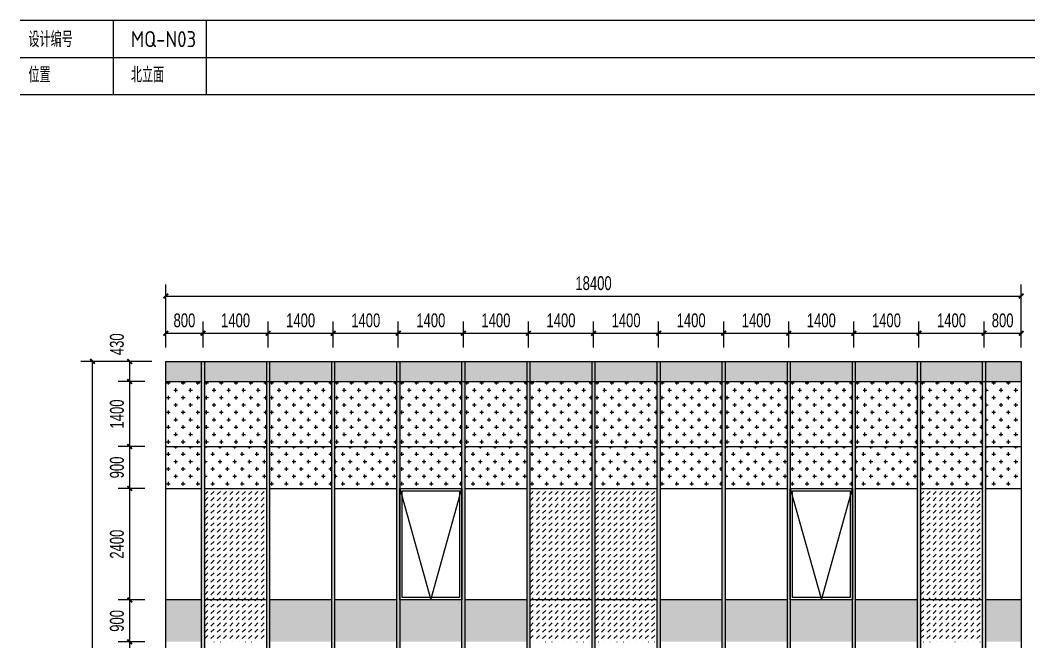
# Model space of a CAD drawing. Extents: x -3 to 440502, y -49243 to 59402.
# Drawn here: x 51409 to 73106, y 14930 to 28300 of the extents above; entities that cross this region are included whole.
import ezdxf

# ---------------------------------------------------------------- set-up
doc = ezdxf.new("R2010")
doc.units = 0
doc.header["$LTSCALE"] = 1000
doc.header["$MEASUREMENT"] = 0
doc.linetypes.add('ACAD_ISO05W100', pattern=[34, 24, -3, 0.5, -3, 0.5, -3])
for name, color, linetype in [('01-标注_尺寸', 124, 'Continuous'), ('02-TEXT_标注', 130, 'Continuous'), ('05-填充_156', 156, 'Continuous'), ('05-填充_18', 18, 'Continuous'), ('05-填充_天正', 26, 'Continuous'), ('A-0-图名图例', 2, 'Continuous'), ('A-C_窗', 140, 'Continuous'), ('D_铝板', 181, 'Continuous'), ('E-立面', 255, 'Continuous')]:
    doc.layers.add(name, color=color, linetype=linetype)
doc.styles.add('_TCH_DIM_T3', font='ros.shx', dxfattribs={"width": 0.705882, "bigfont": 'jd.shx'})
doc.styles.get("Standard").update_dxf_attribs({"font": 'gbenor.shx', "bigfont": 'gbcbig.shx'})
doc.dimstyles.new('_TCH_ARCH&&100', dxfattribs={"dimtxt": 297.5, "dimasz": 100, "dimexe": 250, "dimexo": 300, "dimgap": 126.25, "dimtad": 1, "dimdec": 0, "dimzin": 0, "dimdsep": 46, "dimtxsty": '_TCH_DIM_T3', "dimblk": 'ARCHTICK', "dimcen": 0.09, "dimclrt": 7, "dimazin": 2, "dimtfac": 1, "dimtdec": 0, "dimtix": 1, "dimtmove": 2, "dimatfit": 3, "dimfxl": 0, "dimtolj": 1, "dimtzin": 0, "dimarcsym": 0})
pattern_1 = [(0, (-473604.04, -38342.68), (158.75, 158.75), [79.375, -238.125]), (90, (-473564.35, -38382.37), (-158.75, 158.75), [79.375, -238.125])]
pattern_2 = [(0, (-470804.04, -38342.68), (158.75, 158.75), [79.375, -238.125]), (90, (-470764.35, -38382.37), (-158.75, 158.75), [79.375, -238.125])]
pattern_3 = [(0, (-468004.04, -38342.68), (158.75, 158.75), [79.375, -238.125]), (90, (-467964.35, -38382.37), (-158.75, 158.75), [79.375, -238.125])]
pattern_4 = [(0, (-465204.04, -38342.68), (158.75, 158.75), [79.375, -238.125]), (90, (-465164.35, -38382.37), (-158.75, 158.75), [79.375, -238.125])]
pattern_5 = [(0, (-462404.04, -38342.68), (158.75, 158.75), [79.375, -238.125]), (90, (-462364.35, -38382.37), (-158.75, 158.75), [79.375, -238.125])]
pattern_6 = [(0, (-459604.04, -38342.68), (158.75, 158.75), [79.375, -238.125]), (90, (-459564.35, -38382.37), (-158.75, 158.75), [79.375, -238.125])]
pattern_7 = [(0, (-473604.04, -37442.68), (158.75, 158.75), [79.375, -238.125]), (90, (-473564.35, -37482.37), (-158.75, 158.75), [79.375, -238.125])]

# ---------------------------------------------------------------- blocks, each defined once
blk = doc.blocks.new('*U29')
for p, q in [((0, 1600), (25191, 1600)), ((0, 800), (25191, 800)), ((0, 0), (25191, 0))]:
    blk.add_line(p, q)
for points in [[(2000, 1600), (2000, 0)], [(4000, 1600), (4000, 0)]]:
    blk.add_lwpolyline(points)
for s, p in [('设计编号', (176, 1020)), ('位置', (176, 258))]:
    blk.add_text(s, height=332.8).set_placement(p)
blk = doc.blocks.new('A$C2DDF4F07')
at = {"layer": 'A-C_窗'}
for points in [[(0, 2400), (1340, 2400), (1340, 0), (0, 0)], [(50, 2350), (1290, 2350), (1290, 50), (50, 50)]]:
    blk.add_lwpolyline(points, close=True, dxfattribs=at)
blk.add_lwpolyline([(0, 2400), (670, 0), (1340, 2400)], dxfattribs=at)
blk = doc.blocks.new('*U25')
at = {"layer": '05-填充_18'}
h = blk.add_hatch(color=256, dxfattribs=at)
h.dxf.hatch_style = 1
h.paths.add_polyline_path([(60, -15050), (0, -15050), (0, 310), (60, 310)])
blk.add_lwpolyline([(60, -15050), (0, -15050), (0, 310), (60, 310)], close=True)
blk = doc.blocks.new('_ArchTick')
at = {"color": 0, "linetype": 'ByBlock', "const_width": 0.4}
blk.add_lwpolyline([(-0.5, -0.5), (0.5, 0.5)], dxfattribs=at)
blk = doc.blocks.new('*D283')
at = {"layer": '01-标注_尺寸', "color": 0, "lineweight": -2, "transparency": 16777216}
for p, q in [((54242, 20960), (52715, 20960)), ((52965, 5600), (52965, 20960)), ((54242, 5600), (52715, 5600))]:
    blk.add_line(p, q, dxfattribs=at)
at = {"layer": 'Defpoints', "color": 0, "transparency": 16777216}
for p in [(52965, 20960), (54542, 20960), (54542, 5600)]:
    blk.add_point(p, dxfattribs=at)
at = {"layer": '01-标注_尺寸', "color": 0, "lineweight": -2, "transparency": 16777216, "xscale": 100, "yscale": 100, "zscale": 100}
for p, rotation in [((52965, 20960), 90), ((52965, 5600), 270)]:
    blk.add_blockref('_ArchTick', p, dxfattribs=dict(at, rotation=rotation))
at = {"layer": '01-标注_尺寸', "color": 7, "transparency": 16777216, "insert": (52690, 13280), "char_height": 297.5, "attachment_point": 5, "rotation": 90, "style": '_TCH_DIM_T3'}
blk.add_mtext('\\A1;15360', dxfattribs=at)
blk = doc.blocks.new('*D290')
at = {"layer": '01-标注_尺寸', "color": 0, "lineweight": -2, "transparency": 16777216}
for p, q in [((54087, 14930), (53515, 14930)), ((53765, 14030), (53765, 14930)), ((54087, 14030), (53515, 14030))]:
    blk.add_line(p, q, dxfattribs=at)
at = {"layer": 'Defpoints', "color": 0, "transparency": 16777216}
for p in [(53765, 14930), (54387, 14930), (54387, 14030)]:
    blk.add_point(p, dxfattribs=at)
at = {"layer": '01-标注_尺寸', "color": 0, "lineweight": -2, "transparency": 16777216, "xscale": 100, "yscale": 100, "zscale": 100}
for p, rotation in [((53765, 14930), 90), ((53765, 14030), 270)]:
    blk.add_blockref('_ArchTick', p, dxfattribs=dict(at, rotation=rotation))
at = {"layer": '01-标注_尺寸', "color": 7, "transparency": 16777216, "insert": (53490, 14480), "char_height": 297.5, "attachment_point": 5, "rotation": 90, "style": '_TCH_DIM_T3'}
blk.add_mtext('\\A1;900', dxfattribs=at)
blk = doc.blocks.new('*D291')
at = {"layer": '01-标注_尺寸', "color": 0, "lineweight": -2, "transparency": 16777216}
for p, q in [((54087, 15830), (53515, 15830)), ((53765, 14930), (53765, 15830)), ((54087, 14930), (53515, 14930))]:
    blk.add_line(p, q, dxfattribs=at)
at = {"layer": 'Defpoints', "color": 0, "transparency": 16777216}
for p in [(53765, 15830), (54387, 15830), (54387, 14930)]:
    blk.add_point(p, dxfattribs=at)
at = {"layer": '01-标注_尺寸', "color": 0, "lineweight": -2, "transparency": 16777216, "xscale": 100, "yscale": 100, "zscale": 100}
for p, rotation in [((53765, 15830), 90), ((53765, 14930), 270)]:
    blk.add_blockref('_ArchTick', p, dxfattribs=dict(at, rotation=rotation))
at = {"layer": '01-标注_尺寸', "color": 7, "transparency": 16777216, "insert": (53490, 15380), "char_height": 297.5, "attachment_point": 5, "rotation": 90, "style": '_TCH_DIM_T3'}
blk.add_mtext('\\A1;900', dxfattribs=at)
blk = doc.blocks.new('*D292')
at = {"layer": '01-标注_尺寸', "color": 0, "lineweight": -2, "transparency": 16777216}
for p, q in [((54087, 18230), (53515, 18230)), ((53765, 15830), (53765, 18230)), ((54087, 15830), (53515, 15830))]:
    blk.add_line(p, q, dxfattribs=at)
at = {"layer": 'Defpoints', "color": 0, "transparency": 16777216}
for p in [(53765, 18230), (54387, 18230), (54387, 15830)]:
    blk.add_point(p, dxfattribs=at)
at = {"layer": '01-标注_尺寸', "color": 0, "lineweight": -2, "transparency": 16777216, "xscale": 100, "yscale": 100, "zscale": 100}
for p, rotation in [((53765, 18230), 90), ((53765, 15830), 270)]:
    blk.add_blockref('_ArchTick', p, dxfattribs=dict(at, rotation=rotation))
at = {"layer": '01-标注_尺寸', "color": 7, "transparency": 16777216, "insert": (53490, 17030), "char_height": 297.5, "attachment_point": 5, "rotation": 90, "style": '_TCH_DIM_T3'}
blk.add_mtext('\\A1;2400', dxfattribs=at)
blk = doc.blocks.new('*D293')
at = {"layer": '01-标注_尺寸', "color": 0, "lineweight": -2, "transparency": 16777216}
for p, q in [((54087, 19130), (53515, 19130)), ((53765, 18230), (53765, 19130)), ((54087, 18230), (53515, 18230))]:
    blk.add_line(p, q, dxfattribs=at)
at = {"layer": 'Defpoints', "color": 0, "transparency": 16777216}
for p in [(53765, 19130), (54387, 19130), (54387, 18230)]:
    blk.add_point(p, dxfattribs=at)
at = {"layer": '01-标注_尺寸', "color": 0, "lineweight": -2, "transparency": 16777216, "xscale": 100, "yscale": 100, "zscale": 100}
for p, rotation in [((53765, 19130), 90), ((53765, 18230), 270)]:
    blk.add_blockref('_ArchTick', p, dxfattribs=dict(at, rotation=rotation))
at = {"layer": '01-标注_尺寸', "color": 7, "transparency": 16777216, "insert": (53490, 18680), "char_height": 297.5, "attachment_point": 5, "rotation": 90, "style": '_TCH_DIM_T3'}
blk.add_mtext('\\A1;900', dxfattribs=at)
blk = doc.blocks.new('*D294')
at = {"layer": '01-标注_尺寸', "color": 0, "lineweight": -2, "transparency": 16777216}
for p, q in [((54087, 20530), (53515, 20530)), ((53765, 19130), (53765, 20530)), ((54087, 19130), (53515, 19130))]:
    blk.add_line(p, q, dxfattribs=at)
at = {"layer": 'Defpoints', "color": 0, "transparency": 16777216}
for p in [(53765, 20530), (54387, 20530), (54387, 19130)]:
    blk.add_point(p, dxfattribs=at)
at = {"layer": '01-标注_尺寸', "color": 0, "lineweight": -2, "transparency": 16777216, "xscale": 100, "yscale": 100, "zscale": 100}
for p, rotation in [((53765, 20530), 90), ((53765, 19130), 270)]:
    blk.add_blockref('_ArchTick', p, dxfattribs=dict(at, rotation=rotation))
at = {"layer": '01-标注_尺寸', "color": 7, "transparency": 16777216, "insert": (53490, 19830), "char_height": 297.5, "attachment_point": 5, "rotation": 90, "style": '_TCH_DIM_T3'}
blk.add_mtext('\\A1;1400', dxfattribs=at)
blk = doc.blocks.new('*D295')
at = {"layer": '01-标注_尺寸', "color": 0, "lineweight": -2, "transparency": 16777216}
for p, q in [((54087, 20960), (53515, 20960)), ((53765, 20530), (53765, 20960)), ((54087, 20530), (53515, 20530))]:
    blk.add_line(p, q, dxfattribs=at)
at = {"layer": 'Defpoints', "color": 0, "transparency": 16777216}
for p in [(53765, 20960), (54387, 20960), (54387, 20530)]:
    blk.add_point(p, dxfattribs=at)
at = {"layer": '01-标注_尺寸', "color": 0, "lineweight": -2, "transparency": 16777216, "xscale": 100, "yscale": 100, "zscale": 100}
for p, rotation in [((53765, 20960), 90), ((53765, 20530), 270)]:
    blk.add_blockref('_ArchTick', p, dxfattribs=dict(at, rotation=rotation))
at = {"layer": '01-标注_尺寸', "color": 7, "transparency": 16777216, "insert": (53490, 21330), "char_height": 297.5, "attachment_point": 5, "rotation": 90, "style": '_TCH_DIM_T3'}
blk.add_mtext('\\A1;430', dxfattribs=at)
blk = doc.blocks.new('*D296')
at = {"layer": '01-标注_尺寸', "color": 0, "lineweight": -2, "transparency": 16777216}
for p, q in [((54542, 21528), (54542, 22617)), ((72942, 21528), (72942, 22617)), ((54542, 22367), (72942, 22367))]:
    blk.add_line(p, q, dxfattribs=at)
at = {"layer": 'Defpoints', "color": 0, "transparency": 16777216}
for p in [(72942, 22367), (54542, 21228), (72942, 21228)]:
    blk.add_point(p, dxfattribs=at)
at = {"layer": '01-标注_尺寸', "color": 0, "lineweight": -2, "transparency": 16777216, "xscale": 100, "yscale": 100, "zscale": 100, "rotation": 180}
blk.add_blockref('_ArchTick', (54542, 22367), dxfattribs=at)
at = {"layer": '01-标注_尺寸', "color": 0, "lineweight": -2, "transparency": 16777216, "xscale": 100, "yscale": 100, "zscale": 100}
blk.add_blockref('_ArchTick', (72942, 22367), dxfattribs=at)
at = {"layer": '01-标注_尺寸', "color": 7, "transparency": 16777216, "insert": (63742, 22642), "char_height": 297.5, "attachment_point": 5, "style": '_TCH_DIM_T3'}
blk.add_mtext('\\A1;18400', dxfattribs=at)
blk = doc.blocks.new('*D302')
at = {"layer": '01-标注_尺寸', "color": 0, "lineweight": -2, "transparency": 16777216}
for p, q in [((54542, 21260), (54542, 21817)), ((55342, 21260), (55342, 21817)), ((54542, 21567), (55342, 21567))]:
    blk.add_line(p, q, dxfattribs=at)
at = {"layer": 'Defpoints', "color": 0, "transparency": 16777216}
for p in [(55342, 21567), (54542, 20960), (55342, 20960)]:
    blk.add_point(p, dxfattribs=at)
at = {"layer": '01-标注_尺寸', "color": 0, "lineweight": -2, "transparency": 16777216, "xscale": 100, "yscale": 100, "zscale": 100, "rotation": 180}
blk.add_blockref('_ArchTick', (54542, 21567), dxfattribs=at)
at = {"layer": '01-标注_尺寸', "color": 0, "lineweight": -2, "transparency": 16777216, "xscale": 100, "yscale": 100, "zscale": 100}
blk.add_blockref('_ArchTick', (55342, 21567), dxfattribs=at)
at = {"layer": '01-标注_尺寸', "color": 7, "transparency": 16777216, "insert": (54942, 21842), "char_height": 297.5, "attachment_point": 5, "style": '_TCH_DIM_T3'}
blk.add_mtext('\\A1;800', dxfattribs=at)
blk = doc.blocks.new('*D303')
at = {"layer": '01-标注_尺寸', "color": 0, "lineweight": -2, "transparency": 16777216}
for p, q in [((55342, 21260), (55342, 21817)), ((56742, 21260), (56742, 21817)), ((55342, 21567), (56742, 21567))]:
    blk.add_line(p, q, dxfattribs=at)
at = {"layer": 'Defpoints', "color": 0, "transparency": 16777216}
for p in [(56742, 21567), (55342, 20960), (56742, 20960)]:
    blk.add_point(p, dxfattribs=at)
at = {"layer": '01-标注_尺寸', "color": 0, "lineweight": -2, "transparency": 16777216, "xscale": 100, "yscale": 100, "zscale": 100, "rotation": 180}
blk.add_blockref('_ArchTick', (55342, 21567), dxfattribs=at)
at = {"layer": '01-标注_尺寸', "color": 0, "lineweight": -2, "transparency": 16777216, "xscale": 100, "yscale": 100, "zscale": 100}
blk.add_blockref('_ArchTick', (56742, 21567), dxfattribs=at)
at = {"layer": '01-标注_尺寸', "color": 7, "transparency": 16777216, "insert": (56042, 21842), "char_height": 297.5, "attachment_point": 5, "style": '_TCH_DIM_T3'}
blk.add_mtext('\\A1;1400', dxfattribs=at)
blk = doc.blocks.new('*D304')
at = {"layer": '01-标注_尺寸', "color": 0, "lineweight": -2, "transparency": 16777216}
for p, q in [((56742, 21260), (56742, 21817)), ((58142, 21260), (58142, 21817)), ((56742, 21567), (58142, 21567))]:
    blk.add_line(p, q, dxfattribs=at)
at = {"layer": 'Defpoints', "color": 0, "transparency": 16777216}
for p in [(58142, 21567), (56742, 20960), (58142, 20960)]:
    blk.add_point(p, dxfattribs=at)
at = {"layer": '01-标注_尺寸', "color": 0, "lineweight": -2, "transparency": 16777216, "xscale": 100, "yscale": 100, "zscale": 100, "rotation": 180}
blk.add_blockref('_ArchTick', (56742, 21567), dxfattribs=at)
at = {"layer": '01-标注_尺寸', "color": 0, "lineweight": -2, "transparency": 16777216, "xscale": 100, "yscale": 100, "zscale": 100}
blk.add_blockref('_ArchTick', (58142, 21567), dxfattribs=at)
at = {"layer": '01-标注_尺寸', "color": 7, "transparency": 16777216, "insert": (57442, 21842), "char_height": 297.5, "attachment_point": 5, "style": '_TCH_DIM_T3'}
blk.add_mtext('\\A1;1400', dxfattribs=at)
blk = doc.blocks.new('*D305')
at = {"layer": '01-标注_尺寸', "color": 0, "lineweight": -2, "transparency": 16777216}
for p, q in [((58142, 21260), (58142, 21817)), ((59542, 21260), (59542, 21817)), ((58142, 21567), (59542, 21567))]:
    blk.add_line(p, q, dxfattribs=at)
at = {"layer": 'Defpoints', "color": 0, "transparency": 16777216}
for p in [(59542, 21567), (58142, 20960), (59542, 20960)]:
    blk.add_point(p, dxfattribs=at)
at = {"layer": '01-标注_尺寸', "color": 0, "lineweight": -2, "transparency": 16777216, "xscale": 100, "yscale": 100, "zscale": 100, "rotation": 180}
blk.add_blockref('_ArchTick', (58142, 21567), dxfattribs=at)
at = {"layer": '01-标注_尺寸', "color": 0, "lineweight": -2, "transparency": 16777216, "xscale": 100, "yscale": 100, "zscale": 100}
blk.add_blockref('_ArchTick', (59542, 21567), dxfattribs=at)
at = {"layer": '01-标注_尺寸', "color": 7, "transparency": 16777216, "insert": (58842, 21842), "char_height": 297.5, "attachment_point": 5, "style": '_TCH_DIM_T3'}
blk.add_mtext('\\A1;1400', dxfattribs=at)
blk = doc.blocks.new('*D306')
at = {"layer": '01-标注_尺寸', "color": 0, "lineweight": -2, "transparency": 16777216}
for p, q in [((59542, 21260), (59542, 21817)), ((60942, 21260), (60942, 21817)), ((59542, 21567), (60942, 21567))]:
    blk.add_line(p, q, dxfattribs=at)
at = {"layer": 'Defpoints', "color": 0, "transparency": 16777216}
for p in [(60942, 21567), (59542, 20960), (60942, 20960)]:
    blk.add_point(p, dxfattribs=at)
at = {"layer": '01-标注_尺寸', "color": 0, "lineweight": -2, "transparency": 16777216, "xscale": 100, "yscale": 100, "zscale": 100, "rotation": 180}
blk.add_blockref('_ArchTick', (59542, 21567), dxfattribs=at)
at = {"layer": '01-标注_尺寸', "color": 0, "lineweight": -2, "transparency": 16777216, "xscale": 100, "yscale": 100, "zscale": 100}
blk.add_blockref('_ArchTick', (60942, 21567), dxfattribs=at)
at = {"layer": '01-标注_尺寸', "color": 7, "transparency": 16777216, "insert": (60242, 21842), "char_height": 297.5, "attachment_point": 5, "style": '_TCH_DIM_T3'}
blk.add_mtext('\\A1;1400', dxfattribs=at)
blk = doc.blocks.new('*D307')
at = {"layer": '01-标注_尺寸', "color": 0, "lineweight": -2, "transparency": 16777216}
for p, q in [((60942, 21260), (60942, 21817)), ((62342, 21260), (62342, 21817)), ((60942, 21567), (62342, 21567))]:
    blk.add_line(p, q, dxfattribs=at)
at = {"layer": 'Defpoints', "color": 0, "transparency": 16777216}
for p in [(62342, 21567), (60942, 20960), (62342, 20960)]:
    blk.add_point(p, dxfattribs=at)
at = {"layer": '01-标注_尺寸', "color": 0, "lineweight": -2, "transparency": 16777216, "xscale": 100, "yscale": 100, "zscale": 100, "rotation": 180}
blk.add_blockref('_ArchTick', (60942, 21567), dxfattribs=at)
at = {"layer": '01-标注_尺寸', "color": 0, "lineweight": -2, "transparency": 16777216, "xscale": 100, "yscale": 100, "zscale": 100}
blk.add_blockref('_ArchTick', (62342, 21567), dxfattribs=at)
at = {"layer": '01-标注_尺寸', "color": 7, "transparency": 16777216, "insert": (61642, 21842), "char_height": 297.5, "attachment_point": 5, "style": '_TCH_DIM_T3'}
blk.add_mtext('\\A1;1400', dxfattribs=at)
blk = doc.blocks.new('*D308')
at = {"layer": '01-标注_尺寸', "color": 0, "lineweight": -2, "transparency": 16777216}
for p, q in [((62342, 21260), (62342, 21817)), ((63742, 21260), (63742, 21817)), ((62342, 21567), (63742, 21567))]:
    blk.add_line(p, q, dxfattribs=at)
at = {"layer": 'Defpoints', "color": 0, "transparency": 16777216}
for p in [(63742, 21567), (62342, 20960), (63742, 20960)]:
    blk.add_point(p, dxfattribs=at)
at = {"layer": '01-标注_尺寸', "color": 0, "lineweight": -2, "transparency": 16777216, "xscale": 100, "yscale": 100, "zscale": 100, "rotation": 180}
blk.add_blockref('_ArchTick', (62342, 21567), dxfattribs=at)
at = {"layer": '01-标注_尺寸', "color": 0, "lineweight": -2, "transparency": 16777216, "xscale": 100, "yscale": 100, "zscale": 100}
blk.add_blockref('_ArchTick', (63742, 21567), dxfattribs=at)
at = {"layer": '01-标注_尺寸', "color": 7, "transparency": 16777216, "insert": (63042, 21842), "char_height": 297.5, "attachment_point": 5, "style": '_TCH_DIM_T3'}
blk.add_mtext('\\A1;1400', dxfattribs=at)
blk = doc.blocks.new('*D309')
at = {"layer": '01-标注_尺寸', "color": 0, "lineweight": -2, "transparency": 16777216}
for p, q in [((63742, 21260), (63742, 21817)), ((65142, 21260), (65142, 21817)), ((63742, 21567), (65142, 21567))]:
    blk.add_line(p, q, dxfattribs=at)
at = {"layer": 'Defpoints', "color": 0, "transparency": 16777216}
for p in [(65142, 21567), (63742, 20960), (65142, 20960)]:
    blk.add_point(p, dxfattribs=at)
at = {"layer": '01-标注_尺寸', "color": 0, "lineweight": -2, "transparency": 16777216, "xscale": 100, "yscale": 100, "zscale": 100, "rotation": 180}
blk.add_blockref('_ArchTick', (63742, 21567), dxfattribs=at)
at = {"layer": '01-标注_尺寸', "color": 0, "lineweight": -2, "transparency": 16777216, "xscale": 100, "yscale": 100, "zscale": 100}
blk.add_blockref('_ArchTick', (65142, 21567), dxfattribs=at)
at = {"layer": '01-标注_尺寸', "color": 7, "transparency": 16777216, "insert": (64442, 21842), "char_height": 297.5, "attachment_point": 5, "style": '_TCH_DIM_T3'}
blk.add_mtext('\\A1;1400', dxfattribs=at)
blk = doc.blocks.new('*D310')
at = {"layer": '01-标注_尺寸', "color": 0, "lineweight": -2, "transparency": 16777216}
for p, q in [((65142, 21260), (65142, 21817)), ((66542, 21260), (66542, 21817)), ((65142, 21567), (66542, 21567))]:
    blk.add_line(p, q, dxfattribs=at)
at = {"layer": 'Defpoints', "color": 0, "transparency": 16777216}
for p in [(66542, 21567), (65142, 20960), (66542, 20960)]:
    blk.add_point(p, dxfattribs=at)
at = {"layer": '01-标注_尺寸', "color": 0, "lineweight": -2, "transparency": 16777216, "xscale": 100, "yscale": 100, "zscale": 100, "rotation": 180}
blk.add_blockref('_ArchTick', (65142, 21567), dxfattribs=at)
at = {"layer": '01-标注_尺寸', "color": 0, "lineweight": -2, "transparency": 16777216, "xscale": 100, "yscale": 100, "zscale": 100}
blk.add_blockref('_ArchTick', (66542, 21567), dxfattribs=at)
at = {"layer": '01-标注_尺寸', "color": 7, "transparency": 16777216, "insert": (65842, 21842), "char_height": 297.5, "attachment_point": 5, "style": '_TCH_DIM_T3'}
blk.add_mtext('\\A1;1400', dxfattribs=at)
blk = doc.blocks.new('*D311')
at = {"layer": '01-标注_尺寸', "color": 0, "lineweight": -2, "transparency": 16777216}
for p, q in [((66542, 21260), (66542, 21817)), ((67942, 21260), (67942, 21817)), ((66542, 21567), (67942, 21567))]:
    blk.add_line(p, q, dxfattribs=at)
at = {"layer": 'Defpoints', "color": 0, "transparency": 16777216}
for p in [(67942, 21567), (66542, 20960), (67942, 20960)]:
    blk.add_point(p, dxfattribs=at)
at = {"layer": '01-标注_尺寸', "color": 0, "lineweight": -2, "transparency": 16777216, "xscale": 100, "yscale": 100, "zscale": 100, "rotation": 180}
blk.add_blockref('_ArchTick', (66542, 21567), dxfattribs=at)
at = {"layer": '01-标注_尺寸', "color": 0, "lineweight": -2, "transparency": 16777216, "xscale": 100, "yscale": 100, "zscale": 100}
blk.add_blockref('_ArchTick', (67942, 21567), dxfattribs=at)
at = {"layer": '01-标注_尺寸', "color": 7, "transparency": 16777216, "insert": (67242, 21842), "char_height": 297.5, "attachment_point": 5, "style": '_TCH_DIM_T3'}
blk.add_mtext('\\A1;1400', dxfattribs=at)
blk = doc.blocks.new('*D312')
at = {"layer": '01-标注_尺寸', "color": 0, "lineweight": -2, "transparency": 16777216}
for p, q in [((67942, 21260), (67942, 21817)), ((69342, 21260), (69342, 21817)), ((67942, 21567), (69342, 21567))]:
    blk.add_line(p, q, dxfattribs=at)
at = {"layer": 'Defpoints', "color": 0, "transparency": 16777216}
for p in [(69342, 21567), (67942, 20960), (69342, 20960)]:
    blk.add_point(p, dxfattribs=at)
at = {"layer": '01-标注_尺寸', "color": 0, "lineweight": -2, "transparency": 16777216, "xscale": 100, "yscale": 100, "zscale": 100, "rotation": 180}
blk.add_blockref('_ArchTick', (67942, 21567), dxfattribs=at)
at = {"layer": '01-标注_尺寸', "color": 0, "lineweight": -2, "transparency": 16777216, "xscale": 100, "yscale": 100, "zscale": 100}
blk.add_blockref('_ArchTick', (69342, 21567), dxfattribs=at)
at = {"layer": '01-标注_尺寸', "color": 7, "transparency": 16777216, "insert": (68642, 21842), "char_height": 297.5, "attachment_point": 5, "style": '_TCH_DIM_T3'}
blk.add_mtext('\\A1;1400', dxfattribs=at)
blk = doc.blocks.new('*D313')
at = {"layer": '01-标注_尺寸', "color": 0, "lineweight": -2, "transparency": 16777216}
for p, q in [((69342, 21260), (69342, 21817)), ((70742, 21260), (70742, 21817)), ((69342, 21567), (70742, 21567))]:
    blk.add_line(p, q, dxfattribs=at)
at = {"layer": 'Defpoints', "color": 0, "transparency": 16777216}
for p in [(70742, 21567), (69342, 20960), (70742, 20960)]:
    blk.add_point(p, dxfattribs=at)
at = {"layer": '01-标注_尺寸', "color": 0, "lineweight": -2, "transparency": 16777216, "xscale": 100, "yscale": 100, "zscale": 100, "rotation": 180}
blk.add_blockref('_ArchTick', (69342, 21567), dxfattribs=at)
at = {"layer": '01-标注_尺寸', "color": 0, "lineweight": -2, "transparency": 16777216, "xscale": 100, "yscale": 100, "zscale": 100}
blk.add_blockref('_ArchTick', (70742, 21567), dxfattribs=at)
at = {"layer": '01-标注_尺寸', "color": 7, "transparency": 16777216, "insert": (70042, 21842), "char_height": 297.5, "attachment_point": 5, "style": '_TCH_DIM_T3'}
blk.add_mtext('\\A1;1400', dxfattribs=at)
blk = doc.blocks.new('*D314')
at = {"layer": '01-标注_尺寸', "color": 0, "lineweight": -2, "transparency": 16777216}
for p, q in [((70742, 21260), (70742, 21817)), ((72142, 21260), (72142, 21817)), ((70742, 21567), (72142, 21567))]:
    blk.add_line(p, q, dxfattribs=at)
at = {"layer": 'Defpoints', "color": 0, "transparency": 16777216}
for p in [(72142, 21567), (70742, 20960), (72142, 20960)]:
    blk.add_point(p, dxfattribs=at)
at = {"layer": '01-标注_尺寸', "color": 0, "lineweight": -2, "transparency": 16777216, "xscale": 100, "yscale": 100, "zscale": 100, "rotation": 180}
blk.add_blockref('_ArchTick', (70742, 21567), dxfattribs=at)
at = {"layer": '01-标注_尺寸', "color": 0, "lineweight": -2, "transparency": 16777216, "xscale": 100, "yscale": 100, "zscale": 100}
blk.add_blockref('_ArchTick', (72142, 21567), dxfattribs=at)
at = {"layer": '01-标注_尺寸', "color": 7, "transparency": 16777216, "insert": (71442, 21842), "char_height": 297.5, "attachment_point": 5, "style": '_TCH_DIM_T3'}
blk.add_mtext('\\A1;1400', dxfattribs=at)
blk = doc.blocks.new('*D315')
at = {"layer": '01-标注_尺寸', "color": 0, "lineweight": -2, "transparency": 16777216}
for p, q in [((72142, 21260), (72142, 21817)), ((72942, 21260), (72942, 21817)), ((72142, 21567), (72942, 21567))]:
    blk.add_line(p, q, dxfattribs=at)
at = {"layer": 'Defpoints', "color": 0, "transparency": 16777216}
for p in [(72942, 21567), (72142, 20960), (72942, 20960)]:
    blk.add_point(p, dxfattribs=at)
at = {"layer": '01-标注_尺寸', "color": 0, "lineweight": -2, "transparency": 16777216, "xscale": 100, "yscale": 100, "zscale": 100, "rotation": 180}
blk.add_blockref('_ArchTick', (72142, 21567), dxfattribs=at)
at = {"layer": '01-标注_尺寸', "color": 0, "lineweight": -2, "transparency": 16777216, "xscale": 100, "yscale": 100, "zscale": 100}
blk.add_blockref('_ArchTick', (72942, 21567), dxfattribs=at)
at = {"layer": '01-标注_尺寸', "color": 7, "transparency": 16777216, "insert": (72542, 21842), "char_height": 297.5, "attachment_point": 5, "style": '_TCH_DIM_T3'}
blk.add_mtext('\\A1;800', dxfattribs=at)

msp = doc.modelspace()

# ---------------------------------------------------------------- hatches: boundary and pattern name
at = {"layer": '05-填充_156'}
h = msp.add_hatch(dxfattribs=at)
h.set_pattern_fill('CROSS', color=136, scale=100)
h.set_pattern_definition(pattern_7)
h.paths.add_polyline_path([(55312.4, 20530), (54542.4, 20530), (54542.4, 19130), (55312.4, 19130)])
h = msp.add_hatch(dxfattribs=at)
h.set_pattern_fill('CROSS', color=136, scale=100)
h.set_pattern_definition([(0, (-475004.04, -37442.68), (158.75, 158.75), [79.375, -238.125]), (90, (-474964.35, -37482.37), (-158.75, 158.75), [79.375, -238.125])])
h.paths.add_polyline_path([(56712.4, 20530), (55372.4, 20530), (55372.4, 19130), (56712.4, 19130)])
h = msp.add_hatch(dxfattribs=at)
h.set_pattern_fill('CROSS', color=136, scale=100)
h.set_pattern_definition(pattern_7)
h.paths.add_polyline_path([(58112.4, 20530), (56772.4, 20530), (56772.4, 19130), (58112.4, 19130)])
h = msp.add_hatch(dxfattribs=at)
h.set_pattern_fill('CROSS', color=136, scale=100)
h.set_pattern_definition([(0, (-472204.04, -37442.68), (158.75, 158.75), [79.375, -238.125]), (90, (-472164.35, -37482.37), (-158.75, 158.75), [79.375, -238.125])])
h.paths.add_polyline_path([(59512.4, 20530), (58172.4, 20530), (58172.4, 19130), (59512.4, 19130)])
h = msp.add_hatch(dxfattribs=at)
h.set_pattern_fill('CROSS', color=136, scale=100)
h.set_pattern_definition([(0, (-470804.04, -37442.68), (158.75, 158.75), [79.375, -238.125]), (90, (-470764.35, -37482.37), (-158.75, 158.75), [79.375, -238.125])])
h.paths.add_polyline_path([(60912.4, 20530), (59572.4, 20530), (59572.4, 19130), (60912.4, 19130)])
h = msp.add_hatch(dxfattribs=at)
h.set_pattern_fill('CROSS', color=136, scale=100)
h.set_pattern_definition([(0, (-469404.04, -37442.68), (158.75, 158.75), [79.375, -238.125]), (90, (-469364.35, -37482.37), (-158.75, 158.75), [79.375, -238.125])])
h.paths.add_polyline_path([(62312.4, 20530), (60972.4, 20530), (60972.4, 19130), (62312.4, 19130)])
h = msp.add_hatch(dxfattribs=at)
h.set_pattern_fill('CROSS', color=136, scale=100)
h.set_pattern_definition([(0, (-468004.04, -37442.68), (158.75, 158.75), [79.375, -238.125]), (90, (-467964.35, -37482.37), (-158.75, 158.75), [79.375, -238.125])])
h.paths.add_polyline_path([(63712.4, 20530), (62372.4, 20530), (62372.4, 19130), (63712.4, 19130)])
h = msp.add_hatch(dxfattribs=at)
h.set_pattern_fill('CROSS', color=136, scale=100)
h.set_pattern_definition([(0, (-466604.04, -37442.68), (158.75, 158.75), [79.375, -238.125]), (90, (-466564.35, -37482.37), (-158.75, 158.75), [79.375, -238.125])])
h.paths.add_polyline_path([(65112.4, 20530), (63772.4, 20530), (63772.4, 19130), (65112.4, 19130)])
h = msp.add_hatch(dxfattribs=at)
h.set_pattern_fill('CROSS', color=136, scale=100)
h.set_pattern_definition([(0, (-465204.04, -37442.68), (158.75, 158.75), [79.375, -238.125]), (90, (-465164.35, -37482.37), (-158.75, 158.75), [79.375, -238.125])])
h.paths.add_polyline_path([(66512.4, 20530), (65172.4, 20530), (65172.4, 19130), (66512.4, 19130)])
h = msp.add_hatch(dxfattribs=at)
h.set_pattern_fill('CROSS', color=136, scale=100)
h.set_pattern_definition([(0, (-463804.04, -37442.68), (158.75, 158.75), [79.375, -238.125]), (90, (-463764.35, -37482.37), (-158.75, 158.75), [79.375, -238.125])])
h.paths.add_polyline_path([(67912.4, 20530), (66572.4, 20530), (66572.4, 19130), (67912.4, 19130)])
h = msp.add_hatch(dxfattribs=at)
h.set_pattern_fill('CROSS', color=136, scale=100)
h.set_pattern_definition([(0, (-462404.04, -37442.68), (158.75, 158.75), [79.375, -238.125]), (90, (-462364.35, -37482.37), (-158.75, 158.75), [79.375, -238.125])])
h.paths.add_polyline_path([(69312.4, 20530), (67972.4, 20530), (67972.4, 19130), (69312.4, 19130)])
h = msp.add_hatch(dxfattribs=at)
h.set_pattern_fill('CROSS', color=136, scale=100)
h.set_pattern_definition([(0, (-461004.04, -37442.68), (158.75, 158.75), [79.375, -238.125]), (90, (-460964.35, -37482.37), (-158.75, 158.75), [79.375, -238.125])])
h.paths.add_polyline_path([(70712.4, 20530), (69372.4, 20530), (69372.4, 19130), (70712.4, 19130)])
h = msp.add_hatch(dxfattribs=at)
h.set_pattern_fill('CROSS', color=136, scale=100)
h.set_pattern_definition([(0, (-459604.04, -37442.68), (158.75, 158.75), [79.375, -238.125]), (90, (-459564.35, -37482.37), (-158.75, 158.75), [79.375, -238.125])])
h.paths.add_polyline_path([(72112.4, 20530), (70772.4, 20530), (70772.4, 19130), (72112.4, 19130)])
h = msp.add_hatch(dxfattribs=at)
h.set_pattern_fill('CROSS', color=136, scale=100)
h.set_pattern_definition([(0, (-456804.04, -37442.68), (158.75, 158.75), [79.375, -238.125]), (90, (-456764.35, -37482.37), (-158.75, 158.75), [79.375, -238.125])])
h.paths.add_polyline_path([(72942.4, 20530), (72172.4, 20530), (72172.4, 19130), (72942.4, 19130)])
h = msp.add_hatch(dxfattribs=at)
h.set_pattern_fill('CROSS', color=136, scale=100)
h.set_pattern_definition(pattern_1)
h.paths.add_polyline_path([(55312.4, 19130), (54542.4, 19130), (54542.4, 18230), (55312.4, 18230)])
h = msp.add_hatch(dxfattribs=at)
h.set_pattern_fill('CROSS', color=136, scale=100)
h.set_pattern_definition(pattern_1)
h.paths.add_polyline_path([(56712.4, 19130), (55372.4, 19130), (55372.4, 18230), (56712.4, 18230)])
h = msp.add_hatch(dxfattribs=at)
h.set_pattern_fill('CROSS', color=136, scale=100)
h.set_pattern_definition(pattern_1)
h.paths.add_polyline_path([(58112.4, 19130), (56772.4, 19130), (56772.4, 18230), (58112.4, 18230)])
h = msp.add_hatch(dxfattribs=at)
h.set_pattern_fill('CROSS', color=136, scale=100)
h.set_pattern_definition(pattern_2)
h.paths.add_polyline_path([(59512.4, 19130), (58172.4, 19130), (58172.4, 18230), (59512.4, 18230)])
h = msp.add_hatch(dxfattribs=at)
h.set_pattern_fill('CROSS', color=136, scale=100)
h.set_pattern_definition(pattern_2)
h.paths.add_polyline_path([(60912.4, 19130), (59572.4, 19130), (59572.4, 18230), (60912.4, 18230)])
h = msp.add_hatch(dxfattribs=at)
h.set_pattern_fill('CROSS', color=136, scale=100)
h.set_pattern_definition(pattern_3)
h.paths.add_polyline_path([(62312.4, 19130), (60972.4, 19130), (60972.4, 18230), (62312.4, 18230)])
h = msp.add_hatch(dxfattribs=at)
h.set_pattern_fill('CROSS', color=136, scale=100)
h.set_pattern_definition(pattern_3)
h.paths.add_polyline_path([(63712.4, 19130), (62372.4, 19130), (62372.4, 18230), (63712.4, 18230)])
h = msp.add_hatch(dxfattribs=at)
h.set_pattern_fill('CROSS', color=136, scale=100)
h.set_pattern_definition(pattern_4)
h.paths.add_polyline_path([(65112.4, 19130), (63772.4, 19130), (63772.4, 18230), (65112.4, 18230)])
h = msp.add_hatch(dxfattribs=at)
h.set_pattern_fill('CROSS', color=136, scale=100)
h.set_pattern_definition(pattern_4)
h.paths.add_polyline_path([(66512.4, 19130), (65172.4, 19130), (65172.4, 18230), (66512.4, 18230)])
h = msp.add_hatch(dxfattribs=at)
h.set_pattern_fill('CROSS', color=136, scale=100)
h.set_pattern_definition(pattern_5)
h.paths.add_polyline_path([(67912.4, 19130), (66572.4, 19130), (66572.4, 18230), (67912.4, 18230)])
h = msp.add_hatch(dxfattribs=at)
h.set_pattern_fill('CROSS', color=136, scale=100)
h.set_pattern_definition(pattern_5)
h.paths.add_polyline_path([(69312.4, 19130), (67972.4, 19130), (67972.4, 18230), (69312.4, 18230)])
h = msp.add_hatch(dxfattribs=at)
h.set_pattern_fill('CROSS', color=136, scale=100)
h.set_pattern_definition(pattern_6)
h.paths.add_polyline_path([(70712.4, 19130), (69372.4, 19130), (69372.4, 18230), (70712.4, 18230)])
h = msp.add_hatch(dxfattribs=at)
h.set_pattern_fill('CROSS', color=136, scale=100)
h.set_pattern_definition(pattern_6)
h.paths.add_polyline_path([(72112.4, 19130), (70772.4, 19130), (70772.4, 18230), (72112.4, 18230)])
h = msp.add_hatch(dxfattribs=at)
h.set_pattern_fill('CROSS', color=136, scale=100)
h.set_pattern_definition([(0, (-456804.04, -38342.68), (158.75, 158.75), [79.375, -238.125]), (90, (-456764.35, -38382.37), (-158.75, 158.75), [79.375, -238.125])])
h.paths.add_polyline_path([(72942.4, 19130), (72172.4, 19130), (72172.4, 18230), (72942.4, 18230)])
h = msp.add_hatch(dxfattribs=at)
h.set_pattern_fill('DASH', color=256, scale=100, angle=45)
h.set_pattern_definition([(45, (-473604.04, -38342.68), (1e-14, 134.703842), [95.25, -95.25])])
h.paths.add_polyline_path([(56712.4, 18230), (55372.4, 18230), (55372.4, 14930), (56712.4, 14930)])
h = msp.add_hatch(dxfattribs=at)
h.set_pattern_fill('DASH', color=256, scale=100, angle=45)
h.set_pattern_definition([(45, (-466604.04, -38342.68), (1e-14, 134.703842), [95.25, -95.25])])
h.paths.add_polyline_path([(63712.4, 18230), (62372.4, 18230), (62372.4, 14930), (63712.4, 14930)])
h = msp.add_hatch(dxfattribs=at)
h.set_pattern_fill('DASH', color=256, scale=100, angle=45)
h.set_pattern_definition([(45, (-465204.04, -38342.68), (1e-14, 134.703842), [95.25, -95.25])])
h.paths.add_polyline_path([(65112.4, 18230), (63772.4, 18230), (63772.4, 14930), (65112.4, 14930)])
h = msp.add_hatch(dxfattribs=at)
h.set_pattern_fill('DASH', color=256, scale=100, angle=45)
h.set_pattern_definition([(45, (-458204.04, -38342.68), (1e-14, 134.703842), [95.25, -95.25])])
h.paths.add_polyline_path([(72112.4, 18230), (70772.4, 18230), (70772.4, 14930), (72112.4, 14930)])
at = {"layer": '05-填充_18'}
h = msp.add_hatch(color=256, dxfattribs=at)
h.dxf.hatch_style = 1
h.paths.add_polyline_path([(54542.4, 20960), (54542.4, 20530), (72942.4, 20530), (72942.4, 20960)])
at = {"layer": '05-填充_天正'}
h = msp.add_hatch(dxfattribs=at)
h.set_pattern_fill('AR-CONC', color=256, scale=200)
h.set_pattern_definition([(50, (0, 0), (364.3693, -31.8782), [38.1, -419.1]), (355, (0, 0), (-70.4857, 382.1133), [30.48, -335.28]), (100.451, (30.36, -2.66), (293.885, 350.2334), [32.38, -356.18]), (46.1842, (0, 101.6), (542.158, -84.0847), [57.15, -628.65]), (96.6356, (45.2, 94.6), (474.8085, 494.851), [48.57, -534.27]), (351.184, (0, 101.6), (474.8092, 494.8502), [45.72, -502.92]), (21, (50.8, 76.2), (303.2298, -204.531), [38.1, -419.1]), (326, (50.8, 76.2), (123.604, 368.376), [30.48, -335.28]), (71.4514, (76.07, 59.16), (426.833, 163.8457), [32.38, -356.18]), (37.5, (0, 0), (6.1772, 169.11008), [0, -331.216, 0, -340.36, 0, -336.55]), (7.5, (0, 0), (133.63933, 200.36115), [0, -194.056, 0, -323.596, 0, -128.27]), (327.5, (-113.28, 0), (271.1812, -11.4575), [0, -127, 0, -396.24, 0, -525.78]), (317.5, (-164.08, 0), (296.2584, 50.853), [0, -165.1, 0, -263.144, 0, -373.38])])
h.paths.add_polyline_path([(72172.4, 6530), (72942.4, 6530), (72942.4, 7430), (72172.4, 7430)])
h.paths.add_polyline_path([(69372.4, 7430), (70712.4, 7430), (70712.4, 6530), (69372.4, 6530)])
h.paths.add_polyline_path([(67972.4, 6530), (69312.4, 6530), (69312.4, 7430), (67972.4, 7430)])
h.paths.add_polyline_path([(66572.4, 7430), (67912.4, 7430), (67912.4, 6530), (66572.4, 6530)])
h.paths.add_polyline_path([(65172.4, 6530), (66512.4, 6530), (66512.4, 7430), (65172.4, 7430)])
h.paths.add_polyline_path([(60972.4, 6530), (62312.4, 6530), (62312.4, 7430), (60972.4, 7430)])
h.paths.add_polyline_path([(59572.4, 6530), (60912.4, 6530), (60912.4, 7430), (59572.4, 7430)])
h.paths.add_polyline_path([(58172.4, 7430), (59512.4, 7430), (59512.4, 6530), (58172.4, 6530)])
h.paths.add_polyline_path([(56772.4, 6530), (58112.4, 6530), (58112.4, 7430), (56772.4, 7430)])
h.paths.add_polyline_path([(54542.4, 6530), (55312.4, 6530), (55312.4, 7430), (54542.4, 7430)])
h.paths.add_polyline_path([(72172.4, 10730), (72942.4, 10730), (72942.4, 11630), (72172.4, 11630)])
h.paths.add_polyline_path([(69372.4, 11630), (70712.4, 11630), (70712.4, 10730), (69372.4, 10730)])
h.paths.add_polyline_path([(67972.4, 10730), (69312.4, 10730), (69312.4, 11630), (67972.4, 11630)])
h.paths.add_polyline_path([(66572.4, 11630), (67912.4, 11630), (67912.4, 10730), (66572.4, 10730)])
h.paths.add_polyline_path([(65172.4, 10730), (66512.4, 10730), (66512.4, 11630), (65172.4, 11630)])
h.paths.add_polyline_path([(60972.4, 10730), (62312.4, 10730), (62312.4, 11630), (60972.4, 11630)])
h.paths.add_polyline_path([(59572.4, 10730), (60912.4, 10730), (60912.4, 11630), (59572.4, 11630)])
h.paths.add_polyline_path([(58172.4, 11630), (59512.4, 11630), (59512.4, 10730), (58172.4, 10730)])
h.paths.add_polyline_path([(56772.4, 10730), (58112.4, 10730), (58112.4, 11630), (56772.4, 11630)])
h.paths.add_polyline_path([(54542.4, 10730), (55312.4, 10730), (55312.4, 11630), (54542.4, 11630)])
h.paths.add_polyline_path([(72172.4, 14930), (72942.4, 14930), (72942.4, 15830), (72172.4, 15830)])
h.paths.add_polyline_path([(69372.4, 15830), (70712.4, 15830), (70712.4, 14930), (69372.4, 14930)])
h.paths.add_polyline_path([(67972.4, 14930), (69312.4, 14930), (69312.4, 15830), (67972.4, 15830)])
h.paths.add_polyline_path([(66572.4, 15830), (67912.4, 15830), (67912.4, 14930), (66572.4, 14930)])
h.paths.add_polyline_path([(65172.4, 14930), (66512.4, 14930), (66512.4, 15830), (65172.4, 15830)])
h.paths.add_polyline_path([(60972.4, 14930), (62312.4, 14930), (62312.4, 15830), (60972.4, 15830)])
h.paths.add_polyline_path([(59572.4, 14930), (60912.4, 14930), (60912.4, 15830), (59572.4, 15830)])
h.paths.add_polyline_path([(58172.4, 15830), (59512.4, 15830), (59512.4, 14930), (58172.4, 14930)])
h.paths.add_polyline_path([(56772.4, 14930), (58112.4, 14930), (58112.4, 15830), (56772.4, 15830)])
h.paths.add_polyline_path([(54542.4, 14930), (55312.4, 14930), (55312.4, 15830), (54542.4, 15830)])

# ---------------------------------------------------------------- linework, layer by layer
at = {"layer": 'A-C_窗'}
for points in [[(54542.4, 19130), (55312.4, 19130)], [(55372.4, 19130), (56712.4, 19130)], [(56772.4, 19130), (58112.4, 19130)], [(58172.4, 19130), (59512.4, 19130)], [(59572.4, 19130), (60912.4, 19130)], [(60972.4, 19130), (62312.4, 19130)], [(62372.4, 19130), (63712.4, 19130)], [(63772.4, 19130), (65112.4, 19130)], [(65172.4, 19130), (66512.4, 19130)], [(66572.4, 19130), (67912.4, 19130)], [(67972.4, 19130), (69312.4, 19130)], [(69372.4, 19130), (70712.4, 19130)], [(70772.4, 19130), (72112.4, 19130)], [(72172.4, 19130), (72942.4, 19130)], [(54542.4, 18230), (55312.4, 18230)], [(55372.4, 18230), (56712.4, 18230)], [(56772.4, 18230), (58112.4, 18230)], [(58172.4, 18230), (59512.4, 18230)], [(59572.4, 18230), (60912.4, 18230)], [(60972.4, 18230), (62312.4, 18230)], [(62372.4, 18230), (63712.4, 18230)], [(63772.4, 18230), (65112.4, 18230)], [(65172.4, 18230), (66512.4, 18230)], [(66572.4, 18230), (67912.4, 18230)], [(67972.4, 18230), (69312.4, 18230)], [(69372.4, 18230), (70712.4, 18230)], [(70772.4, 18230), (72112.4, 18230)], [(72172.4, 18230), (72942.4, 18230)], [(55312.4, 15830), (54542.4, 15830)], [(56712.4, 15830), (55372.4, 15830)], [(58112.4, 15830), (56772.4, 15830)], [(59512.4, 15830), (58172.4, 15830)], [(62312.4, 15830), (60972.4, 15830)], [(63712.4, 15830), (62372.4, 15830)], [(65112.4, 15830), (63772.4, 15830)], [(66512.4, 15830), (65172.4, 15830)], [(67912.4, 15830), (66572.4, 15830)], [(70712.4, 15830), (69372.4, 15830)], [(72112.4, 15830), (70772.4, 15830)], [(72942.4, 15830), (72172.4, 15830)]]:
    msp.add_lwpolyline(points, dxfattribs=at)
at = {"layer": 'E-立面'}
for points in [[(54542.4, 5600), (54542.4, 20960)], [(54542.4, 20960), (72942.4, 20960)], [(72942.4, 20960), (72942.4, 5600)], [(54542.4, 20530), (55312.4, 20530)], [(55372.4, 20530), (72942.4, 20530)]]:
    msp.add_lwpolyline(points, dxfattribs=at)

# ---------------------------------------------------------------- block references
at = {"layer": 'A-0-图名图例'}
msp.add_blockref('*U29', (51408.6, 26699.8), dxfattribs=at)
at = {"layer": 'A-C_窗'}
for p in [(59572.4, 15830), (67972.4, 15830)]:
    msp.add_blockref('A$C2DDF4F07', p, dxfattribs=at)
at = {"layer": 'D_铝板'}
for p in [(55312.4, 20650), (56712.4, 20650), (58112.4, 20650), (59512.4, 20650), (60912.4, 20650), (62312.4, 20650), (63712.4, 20650), (65112.4, 20650), (66512.4, 20650), (67912.4, 20650), (69312.4, 20650), (70712.4, 20650), (72112.4, 20650)]:
    msp.add_blockref('*U25', p, dxfattribs=at)

# ---------------------------------------------------------------- texts
at = {"layer": '02-TEXT_标注', "linetype": 'ACAD_ISO05W100'}
for s, height, p in [('MQ-N03', 345, (53789.6, 27719.8)), ('北立面', 332.77, (53789.6, 26957.9))]:
    msp.add_text(s, height=height, dxfattribs=at).set_placement(p)

# ---------------------------------------------------------------- dimensions: what is measured, and where the dimension line sits
at = {"layer": '01-标注_尺寸'}
for p1, p2, distance, picture, middle in [((54542.4, 21228.4), (72942.4, 21228.4), 1138.9, '*D296', (63742.4, 22642.3)), ((54542.4, 20960), (55342.4, 20960), 607.3, '*D302', (54942.4, 21842.3)), ((55342.4, 20960), (56742.4, 20960), 607.3, '*D303', (56042.4, 21842.3)), ((56742.4, 20960), (58142.4, 20960), 607.3, '*D304', (57442.4, 21842.3)), ((58142.4, 20960), (59542.4, 20960), 607.3, '*D305', (58842.4, 21842.3)), ((59542.4, 20960), (60942.4, 20960), 607.3, '*D306', (60242.4, 21842.3)), ((60942.4, 20960), (62342.4, 20960), 607.3, '*D307', (61642.4, 21842.3)), ((62342.4, 20960), (63742.4, 20960), 607.3, '*D308', (63042.4, 21842.3)), ((63742.4, 20960), (65142.4, 20960), 607.3, '*D309', (64442.4, 21842.3)), ((65142.4, 20960), (66542.4, 20960), 607.3, '*D310', (65842.4, 21842.3)), ((66542.4, 20960), (67942.4, 20960), 607.3, '*D311', (67242.4, 21842.3)), ((67942.4, 20960), (69342.4, 20960), 607.3, '*D312', (68642.4, 21842.3)), ((69342.4, 20960), (70742.4, 20960), 607.3, '*D313', (70042.4, 21842.3)), ((70742.4, 20960), (72142.4, 20960), 607.3, '*D314', (71442.4, 21842.3)), ((72142.4, 20960), (72942.4, 20960), 607.3, '*D315', (72542.4, 21842.3)), ((54542.4, 5600), (54542.4, 20960), 1577.7, '*D283', (52689.7, 13280)), ((54387.4, 19130), (54387.4, 20530), 622.7, '*D294', (53489.7, 19830)), ((54387.4, 18230), (54387.4, 19130), 622.7, '*D293', (53489.7, 18680)), ((54387.4, 15830), (54387.4, 18230), 622.7, '*D292', (53489.7, 17030)), ((54387.4, 14930), (54387.4, 15830), 622.7, '*D291', (53489.7, 15380)), ((54387.4, 14030), (54387.4, 14930), 622.7, '*D290', (53489.7, 14480))]:
    dim = msp.add_aligned_dim(p1=p1, p2=p2, distance=distance, dimstyle='_TCH_ARCH&&100', dxfattribs=at)
    dim.commit()
    dim.dimension.update_dxf_attribs({"geometry": picture, "text_midpoint": middle})
dim = msp.add_linear_dim(base=(53764.7, 20960), p1=(54387.4, 20530), p2=(54387.4, 20960), angle=90, dimstyle='_TCH_ARCH&&100', dxfattribs=at)
dim.commit()
dim.dimension.update_dxf_attribs({"geometry": '*D295', "text_midpoint": (53489.7, 21330), "dimtype": 161})

doc.saveas('drawing.dxf')
